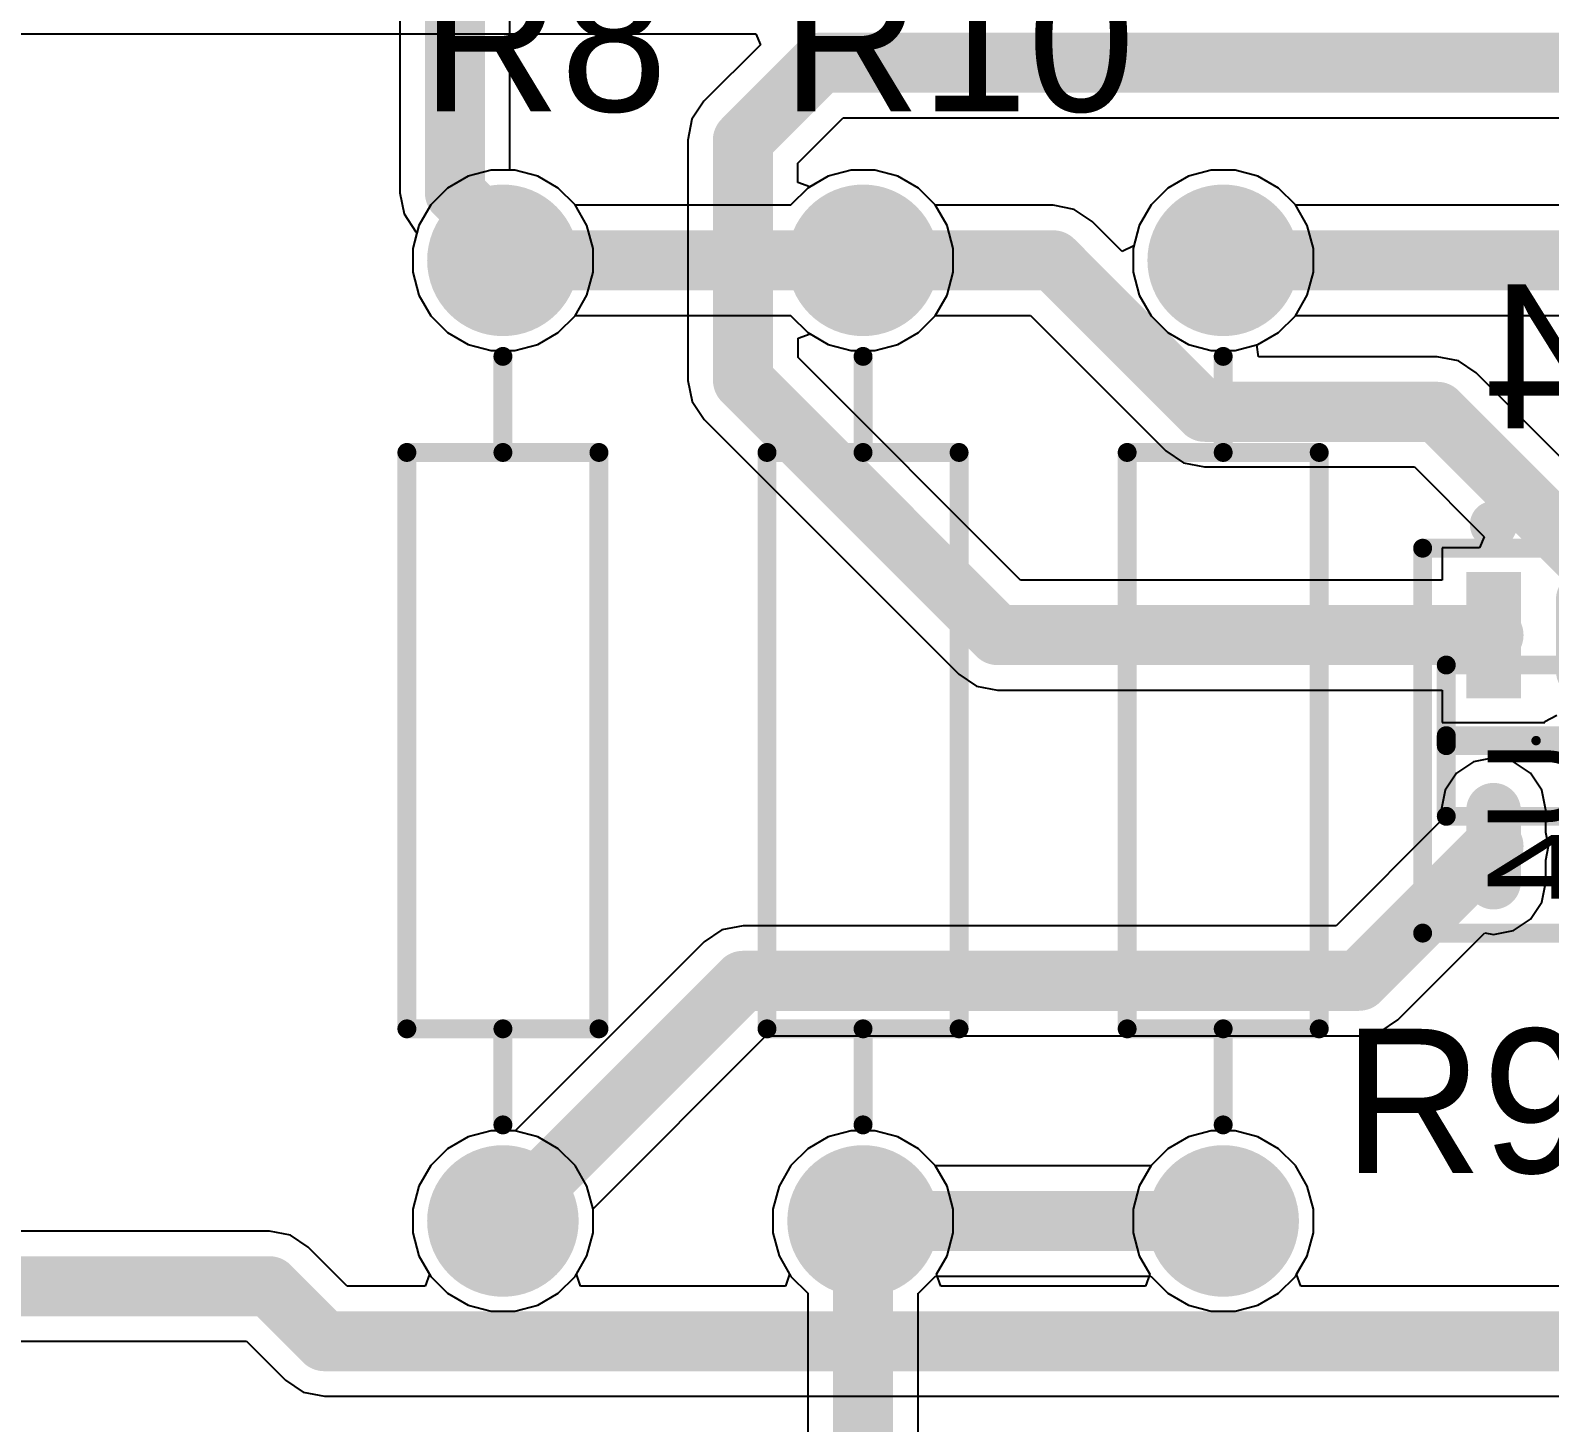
# Model space of a CAD drawing. Header units: millimetres. Extents: x 1.79 to 6.42, y 2.45 to 4.75.
# Drawn here: x 3.953 to 4.586, y 2.966 to 3.546 of the extents above; entities that cross this region are included whole.
import ezdxf

# ---------------------------------------------------------------- set-up
doc = ezdxf.new("R2010")
doc.units = ezdxf.units.MM
doc.header["$MEASUREMENT"] = 0
for name, color, linetype in [('BottomLayer', 5, 'Continuous'), ('BottomOverlay', 54, 'Continuous'), ('BottomPaste', 16, 'Continuous'), ('BottomSolder', 6, 'Continuous'), ('Mechanical20', 56, 'Continuous'), ('Mechanical21', 56, 'Continuous'), ('Mechanical23', 56, 'Continuous'), ('Mechanical24', 56, 'Continuous'), ('MultiLayer', 9, 'Continuous'), ('PadHoleLayer', 156, 'Continuous'), ('TopLayer', 1, 'Continuous'), ('TopOverlay', 2, 'Continuous'), ('TopSolder', 216, 'Continuous')]:
    doc.layers.add(name, color=color, linetype=linetype)

# ---------------------------------------------------------------- blocks, each defined once
blk = doc.blocks.new('FP_C04_091_OT_IPC_B_B_12')
at = {"layer": 'BottomLayer', "const_width": 0.0227544}
for points in [[(-0.0289791, 0.037402), (-0.0589129, 0.037402)], [(0.0589129, 0.037402), (0.0289791, 0.037402)], [(-0.0289791, 0), (-0.0589129, 0)], [(0.0589129, -0.037402), (0.0289791, -0.037402)]]:
    blk.add_lwpolyline(points, dxfattribs=at)
at = {"layer": 'BottomLayer', "const_width": 0.0113772}
for points in [[(-0.0646015, 0.037402, 1), (-0.0532243, 0.037402, 1)], [(-0.0346677, 0.037402, 1), (-0.0232905, 0.037402, 1)], [(0.0232905, 0.037402, 1), (0.0346677, 0.037402, 1)], [(0.0532243, 0.037402, 1), (0.0646015, 0.037402, 1)], [(-0.0646015, 0, 1), (-0.0532243, 0, 1)], [(-0.0346677, 0, 1), (-0.0232905, 0, 1)], [(0.0232905, -0.037402, 1), (0.0346677, -0.037402, 1)], [(0.0532243, -0.037402, 1), (0.0646015, -0.037402, 1)]]:
    blk.add_lwpolyline(points, format="xyb", close=True, dxfattribs=at)
at = {"layer": 'BottomLayer'}
blk.add_solid([(-0.0702901, -0.0487792), (-0.0176019, -0.0487792), (-0.0702901, -0.0260248), (-0.0176019, -0.0260248)], dxfattribs=at)
at = {"layer": 'BottomOverlay', "const_width": 0.007874}
for points in [[(-0.002084, -0.057086), (-0.002084, 0.057086)], [(0.002084, 0.057086), (-0.002084, 0.057086)], [(0.002084, -0.057086), (0.002084, 0.057086)], [(0.002084, -0.057086), (-0.002084, -0.057086)]]:
    blk.add_lwpolyline(points, dxfattribs=at)
at = {"layer": 'BottomOverlay'}
for points, const_width in [([(-0.0040525, 0.057086, 1), (-0.0001155, 0.057086, 1)], 0.003937), ([(-0.0040525, 0.057086, 1), (-0.0001155, 0.057086, 1)], 0.003937), ([(0.0001155, 0.057086, 1), (0.0040525, 0.057086, 1)], 0.003937), ([(0.0001155, 0.057086, 1), (0.0040525, 0.057086, 1)], 0.003937), ([(-0.0850533, -0.0374016, 1), (-0.0948959, -0.0374016, 1)], 0.0098425), ([(-0.0973565, -0.0374016, 1), (-0.0924353, -0.0374016, 1)], 0.0049212), ([(-0.0875139, -0.0374016, 1), (-0.0825927, -0.0374016, 1)], 0.0049212), ([(-0.0040525, -0.057086, 1), (-0.0001155, -0.057086, 1)], 0.003937), ([(-0.0040525, -0.057086, 1), (-0.0001155, -0.057086, 1)], 0.003937), ([(0.0001155, -0.057086, 1), (0.0040525, -0.057086, 1)], 0.003937), ([(0.0001155, -0.057086, 1), (0.0040525, -0.057086, 1)], 0.003937)]:
    blk.add_lwpolyline(points, format="xyb", close=True, dxfattribs=dict(at, const_width=const_width))
at = {"layer": 'BottomPaste', "const_width": 0.0227544}
for points in [[(-0.0289791, 0.037402), (-0.0589129, 0.037402)], [(0.0589129, 0.037402), (0.0289791, 0.037402)], [(-0.0289791, 0), (-0.0589129, 0)], [(0.0589129, -0.037402), (0.0289791, -0.037402)]]:
    blk.add_lwpolyline(points, dxfattribs=at)
at = {"layer": 'BottomPaste', "const_width": 0.0113772}
for points in [[(-0.0646015, 0.037402, 1), (-0.0532243, 0.037402, 1)], [(-0.0346677, 0.037402, 1), (-0.0232905, 0.037402, 1)], [(0.0232905, 0.037402, 1), (0.0346677, 0.037402, 1)], [(0.0532243, 0.037402, 1), (0.0646015, 0.037402, 1)], [(-0.0646015, 0, 1), (-0.0532243, 0, 1)], [(-0.0346677, 0, 1), (-0.0232905, 0, 1)], [(0.0232905, -0.037402, 1), (0.0346677, -0.037402, 1)], [(0.0532243, -0.037402, 1), (0.0646015, -0.037402, 1)]]:
    blk.add_lwpolyline(points, format="xyb", close=True, dxfattribs=at)
at = {"layer": 'BottomPaste'}
blk.add_solid([(-0.0702901, -0.0487792), (-0.0176019, -0.0487792), (-0.0702901, -0.0260248), (-0.0176019, -0.0260248)], dxfattribs=at)
at = {"layer": 'BottomSolder', "const_width": 0.0227544}
for points in [[(-0.0289791, 0.037402), (-0.0589129, 0.037402)], [(0.0589129, 0.037402), (0.0289791, 0.037402)], [(-0.0289791, 0), (-0.0589129, 0)], [(0.0589129, -0.037402), (0.0289791, -0.037402)]]:
    blk.add_lwpolyline(points, dxfattribs=at)
at = {"layer": 'BottomSolder', "const_width": 0.0113772}
for points in [[(-0.0646015, 0.037402, 1), (-0.0532243, 0.037402, 1)], [(-0.0346677, 0.037402, 1), (-0.0232905, 0.037402, 1)], [(0.0232905, 0.037402, 1), (0.0346677, 0.037402, 1)], [(0.0532243, 0.037402, 1), (0.0646015, 0.037402, 1)], [(-0.0646015, 0, 1), (-0.0532243, 0, 1)], [(-0.0346677, 0, 1), (-0.0232905, 0, 1)], [(0.0232905, -0.037402, 1), (0.0346677, -0.037402, 1)], [(0.0532243, -0.037402, 1), (0.0646015, -0.037402, 1)]]:
    blk.add_lwpolyline(points, format="xyb", close=True, dxfattribs=at)
at = {"layer": 'BottomSolder'}
blk.add_solid([(-0.0702901, -0.0487792), (-0.0176019, -0.0487792), (-0.0702901, -0.0260248), (-0.0176019, -0.0260248)], dxfattribs=at)
at = {"layer": 'Mechanical20', "const_width": 0.007874}
for points in [[(0.080132, 0.06693), (-0.080132, 0.06693)], [(-0.080132, -0.06693), (-0.080132, 0.06693)], [(0.080132, -0.06693), (0.080132, 0.06693)], [(0.080132, -0.06693), (-0.080132, -0.06693)]]:
    blk.add_lwpolyline(points, dxfattribs=at)
at = {"layer": 'Mechanical20', "const_width": 0.003937}
for points in [[(-0.0821005, 0.06693, 1), (-0.0781635, 0.06693, 1)], [(-0.0821005, 0.06693, 1), (-0.0781635, 0.06693, 1)], [(0.0781635, 0.06693, 1), (0.0821005, 0.06693, 1)], [(0.0781635, 0.06693, 1), (0.0821005, 0.06693, 1)], [(-0.0821005, -0.06693, 1), (-0.0781635, -0.06693, 1)], [(-0.0821005, -0.06693, 1), (-0.0781635, -0.06693, 1)], [(0.0781635, -0.06693, 1), (0.0821005, -0.06693, 1)], [(0.0781635, -0.06693, 1), (0.0821005, -0.06693, 1)]]:
    blk.add_lwpolyline(points, format="xyb", close=True, dxfattribs=at)
at = {"layer": 'Mechanical21', "const_width": 0.007874}
for points in [[(0.080132, 0.06693), (-0.080132, 0.06693)], [(-0.080132, -0.06693), (-0.080132, 0.06693)], [(0.080132, -0.06693), (0.080132, 0.06693)], [(0.080132, -0.06693), (-0.080132, -0.06693)]]:
    blk.add_lwpolyline(points, dxfattribs=at)
at = {"layer": 'Mechanical21', "const_width": 0.003937}
for points in [[(-0.0821005, 0.06693, 1), (-0.0781635, 0.06693, 1)], [(-0.0821005, 0.06693, 1), (-0.0781635, 0.06693, 1)], [(0.0781635, 0.06693, 1), (0.0821005, 0.06693, 1)], [(0.0781635, 0.06693, 1), (0.0821005, 0.06693, 1)], [(-0.0821005, -0.06693, 1), (-0.0781635, -0.06693, 1)], [(-0.0821005, -0.06693, 1), (-0.0781635, -0.06693, 1)], [(0.0781635, -0.06693, 1), (0.0821005, -0.06693, 1)], [(0.0781635, -0.06693, 1), (0.0821005, -0.06693, 1)]]:
    blk.add_lwpolyline(points, format="xyb", close=True, dxfattribs=at)
at = {"layer": 'Mechanical23', "const_width": 0.007874}
for points in [[(0.031496, 0.057086), (-0.031496, 0.057086)], [(-0.031496, -0.057086), (-0.031496, 0.057086)], [(0.031496, -0.057086), (0.031496, 0.057086)], [(0.031496, -0.057086), (-0.031496, -0.057086)]]:
    blk.add_lwpolyline(points, dxfattribs=at)
at = {"layer": 'Mechanical23', "const_width": 0.003937}
for points in [[(-0.0334645, 0.057086, 1), (-0.0295275, 0.057086, 1)], [(-0.0334645, 0.057086, 1), (-0.0295275, 0.057086, 1)], [(0.0295275, 0.057086, 1), (0.0334645, 0.057086, 1)], [(0.0295275, 0.057086, 1), (0.0334645, 0.057086, 1)], [(-0.0334645, -0.057086, 1), (-0.0295275, -0.057086, 1)], [(-0.0334645, -0.057086, 1), (-0.0295275, -0.057086, 1)], [(0.0295275, -0.057086, 1), (0.0334645, -0.057086, 1)], [(0.0295275, -0.057086, 1), (0.0334645, -0.057086, 1)]]:
    blk.add_lwpolyline(points, format="xyb", close=True, dxfattribs=at)
at = {"layer": 'Mechanical24', "const_width": 0.003937}
for points in [[(0, -0.019686), (0, 0.019684)], [(0.019684, 0), (-0.019686, 0)]]:
    blk.add_lwpolyline(points, dxfattribs=at)
at = {"layer": 'Mechanical24', "const_width": 0.0019685}
for points in [[(-0.0009842, 0.019684, 1), (0.0009842, 0.019684, 1)], [(-0.0206702, 0, 1), (-0.0187018, 0, 1)], [(0.0186998, 0, 1), (0.0206682, 0, 1)], [(-0.0009842, -0.019686, 1), (0.0009842, -0.019686, 1)]]:
    blk.add_lwpolyline(points, format="xyb", close=True, dxfattribs=at)
at = {"layer": 'Mechanical20', "text_generation_flag": 2}
blk.add_text('U4', height=0.0393701, rotation=-180, dxfattribs=at).set_placement((-5e-07, -0.0004221))
blk = doc.blocks.new('AXIAL_0_4_20')
at = {"layer": 'BottomLayer', "const_width": 0.027559}
for points in [[(-0.2137795, 0, 1), (-0.1862205, 0, 1)], [(0.1862205, 0, 1), (0.2137795, 0, 1)]]:
    blk.add_lwpolyline(points, format="xyb", close=True, dxfattribs=at)
at = {"layer": 'BottomSolder', "const_width": 0.031559}
for points in [[(-0.2157795, 0, 1), (-0.1842205, 0, 1)], [(0.1842205, 0, 1), (0.2157795, 0, 1)]]:
    blk.add_lwpolyline(points, format="xyb", close=True, dxfattribs=at)
at = {"layer": 'MultiLayer', "const_width": 0.027559}
for points in [[(-0.2137795, 0, 1), (-0.1862205, 0, 1)], [(0.1862205, 0, 1), (0.2137795, 0, 1)]]:
    blk.add_lwpolyline(points, format="xyb", close=True, dxfattribs=at)
at = {"layer": 'PadHoleLayer', "const_width": 0.0167323}
for points in [[(-0.2083661, 0, 1), (-0.1916339, 0, 1)], [(0.1916339, 0, 1), (0.2083661, 0, 1)]]:
    blk.add_lwpolyline(points, format="xyb", close=True, dxfattribs=at)
at = {"layer": 'TopLayer', "const_width": 0.027559}
for points in [[(-0.2137795, 0, 1), (-0.1862205, 0, 1)], [(0.1862205, 0, 1), (0.2137795, 0, 1)]]:
    blk.add_lwpolyline(points, format="xyb", close=True, dxfattribs=at)
at = {"layer": 'TopOverlay', "const_width": 0.007874}
for points in [[(-0.12, 0.04), (0.12, 0.04)], [(-0.12, 0.04), (-0.12, -0.04)], [(0.12, 0.04), (0.12, -0.04)], [(-0.16, 0), (-0.12, 0)], [(0.12, 0), (0.16, 0)], [(-0.12, -0.04), (0.12, -0.04)]]:
    blk.add_lwpolyline(points, dxfattribs=at)
at = {"layer": 'TopOverlay', "const_width": 0.003937}
for points in [[(-0.1219685, 0.04, 1), (-0.1180315, 0.04, 1)], [(-0.1219685, 0.04, 1), (-0.1180315, 0.04, 1)], [(0.1180315, 0.04, 1), (0.1219685, 0.04, 1)], [(0.1180315, 0.04, 1), (0.1219685, 0.04, 1)], [(-0.1619685, 0, 1), (-0.1580315, 0, 1)], [(-0.1219685, 0, 1), (-0.1180315, 0, 1)], [(0.1180315, 0, 1), (0.1219685, 0, 1)], [(0.1580315, 0, 1), (0.1619685, 0, 1)], [(-0.1219685, -0.04, 1), (-0.1180315, -0.04, 1)], [(-0.1219685, -0.04, 1), (-0.1180315, -0.04, 1)], [(0.1180315, -0.04, 1), (0.1219685, -0.04, 1)], [(0.1180315, -0.04, 1), (0.1219685, -0.04, 1)]]:
    blk.add_lwpolyline(points, format="xyb", close=True, dxfattribs=at)
at = {"layer": 'TopSolder', "const_width": 0.031559}
for points in [[(-0.2157795, 0, 1), (-0.1842205, 0, 1)], [(0.1842205, 0, 1), (0.2157795, 0, 1)]]:
    blk.add_lwpolyline(points, format="xyb", close=True, dxfattribs=at)
blk = doc.blocks.new('AXIAL_0_4_21')
at = {"layer": 'BottomLayer', "const_width": 0.027559}
for points in [[(-0.2137795, 0, 1), (-0.1862205, 0, 1)], [(0.1862205, 0, 1), (0.2137795, 0, 1)]]:
    blk.add_lwpolyline(points, format="xyb", close=True, dxfattribs=at)
at = {"layer": 'BottomSolder', "const_width": 0.031559}
for points in [[(-0.2157795, 0, 1), (-0.1842205, 0, 1)], [(0.1842205, 0, 1), (0.2157795, 0, 1)]]:
    blk.add_lwpolyline(points, format="xyb", close=True, dxfattribs=at)
at = {"layer": 'MultiLayer', "const_width": 0.027559}
for points in [[(-0.2137795, 0, 1), (-0.1862205, 0, 1)], [(0.1862205, 0, 1), (0.2137795, 0, 1)]]:
    blk.add_lwpolyline(points, format="xyb", close=True, dxfattribs=at)
at = {"layer": 'PadHoleLayer', "const_width": 0.0167323}
for points in [[(-0.2083661, 0, 1), (-0.1916339, 0, 1)], [(0.1916339, 0, 1), (0.2083661, 0, 1)]]:
    blk.add_lwpolyline(points, format="xyb", close=True, dxfattribs=at)
at = {"layer": 'TopLayer', "const_width": 0.027559}
for points in [[(-0.2137795, 0, 1), (-0.1862205, 0, 1)], [(0.1862205, 0, 1), (0.2137795, 0, 1)]]:
    blk.add_lwpolyline(points, format="xyb", close=True, dxfattribs=at)
at = {"layer": 'TopOverlay', "const_width": 0.007874}
for points in [[(-0.12, -0.04), (-0.12, 0.04)], [(0.12, 0.04), (-0.12, 0.04)], [(0.12, -0.04), (0.12, 0.04)], [(-0.12, 0), (-0.16, 0)], [(0.16, 0), (0.12, 0)], [(0.12, -0.04), (-0.12, -0.04)]]:
    blk.add_lwpolyline(points, dxfattribs=at)
at = {"layer": 'TopOverlay', "const_width": 0.003937}
for points in [[(-0.1219685, 0.04, 1), (-0.1180315, 0.04, 1)], [(-0.1219685, 0.04, 1), (-0.1180315, 0.04, 1)], [(0.1180315, 0.04, 1), (0.1219685, 0.04, 1)], [(0.1180315, 0.04, 1), (0.1219685, 0.04, 1)], [(-0.1619685, 0, 1), (-0.1580315, 0, 1)], [(-0.1219685, 0, 1), (-0.1180315, 0, 1)], [(0.1180315, 0, 1), (0.1219685, 0, 1)], [(0.1580315, 0, 1), (0.1619685, 0, 1)], [(-0.1219685, -0.04, 1), (-0.1180315, -0.04, 1)], [(-0.1219685, -0.04, 1), (-0.1180315, -0.04, 1)], [(0.1180315, -0.04, 1), (0.1219685, -0.04, 1)], [(0.1180315, -0.04, 1), (0.1219685, -0.04, 1)]]:
    blk.add_lwpolyline(points, format="xyb", close=True, dxfattribs=at)
at = {"layer": 'TopSolder', "const_width": 0.031559}
for points in [[(-0.2157795, 0, 1), (-0.1842205, 0, 1)], [(0.1842205, 0, 1), (0.2157795, 0, 1)]]:
    blk.add_lwpolyline(points, format="xyb", close=True, dxfattribs=at)
blk = doc.blocks.new('AXIAL_0_4_22')
at = {"layer": 'BottomLayer', "const_width": 0.027559}
for points in [[(-0.2137795, 0, 1), (-0.1862205, 0, 1)], [(0.1862205, 0, 1), (0.2137795, 0, 1)]]:
    blk.add_lwpolyline(points, format="xyb", close=True, dxfattribs=at)
at = {"layer": 'BottomSolder', "const_width": 0.031559}
for points in [[(-0.2157795, 0, 1), (-0.1842205, 0, 1)], [(0.1842205, 0, 1), (0.2157795, 0, 1)]]:
    blk.add_lwpolyline(points, format="xyb", close=True, dxfattribs=at)
at = {"layer": 'MultiLayer', "const_width": 0.027559}
for points in [[(-0.2137795, 0, 1), (-0.1862205, 0, 1)], [(0.1862205, 0, 1), (0.2137795, 0, 1)]]:
    blk.add_lwpolyline(points, format="xyb", close=True, dxfattribs=at)
at = {"layer": 'PadHoleLayer', "const_width": 0.0167323}
for points in [[(-0.2083661, 0, 1), (-0.1916339, 0, 1)], [(0.1916339, 0, 1), (0.2083661, 0, 1)]]:
    blk.add_lwpolyline(points, format="xyb", close=True, dxfattribs=at)
at = {"layer": 'TopLayer', "const_width": 0.027559}
for points in [[(-0.2137795, 0, 1), (-0.1862205, 0, 1)], [(0.1862205, 0, 1), (0.2137795, 0, 1)]]:
    blk.add_lwpolyline(points, format="xyb", close=True, dxfattribs=at)
at = {"layer": 'TopOverlay', "const_width": 0.007874}
for points in [[(0.12, 0.04), (-0.12, 0.04)], [(-0.12, -0.04), (-0.12, 0.04)], [(0.12, -0.04), (0.12, 0.04)], [(-0.12, 0), (-0.16, 0)], [(0.16, 0), (0.12, 0)], [(0.12, -0.04), (-0.12, -0.04)]]:
    blk.add_lwpolyline(points, dxfattribs=at)
at = {"layer": 'TopOverlay', "const_width": 0.003937}
for points in [[(-0.1219685, 0.04, 1), (-0.1180315, 0.04, 1)], [(-0.1219685, 0.04, 1), (-0.1180315, 0.04, 1)], [(0.1180315, 0.04, 1), (0.1219685, 0.04, 1)], [(0.1180315, 0.04, 1), (0.1219685, 0.04, 1)], [(-0.1619685, 0, 1), (-0.1580315, 0, 1)], [(-0.1219685, 0, 1), (-0.1180315, 0, 1)], [(0.1180315, 0, 1), (0.1219685, 0, 1)], [(0.1580315, 0, 1), (0.1619685, 0, 1)], [(-0.1219685, -0.04, 1), (-0.1180315, -0.04, 1)], [(-0.1219685, -0.04, 1), (-0.1180315, -0.04, 1)], [(0.1180315, -0.04, 1), (0.1219685, -0.04, 1)], [(0.1180315, -0.04, 1), (0.1219685, -0.04, 1)]]:
    blk.add_lwpolyline(points, format="xyb", close=True, dxfattribs=at)
at = {"layer": 'TopSolder', "const_width": 0.031559}
for points in [[(-0.2157795, 0, 1), (-0.1842205, 0, 1)], [(0.1842205, 0, 1), (0.2157795, 0, 1)]]:
    blk.add_lwpolyline(points, format="xyb", close=True, dxfattribs=at)

msp = doc.modelspace()

# ---------------------------------------------------------------- linework, layer by layer
at = {"layer": 'BottomLayer'}
for p, q in [((3.8496234, 3.5443462), (4.255311, 3.5443462)), ((4.255311, 3.5443462), (4.2572245, 3.5397268)), ((4.2572245, 3.5397268), (4.2337193, 3.5162216)), ((4.2337193, 3.5162216), (4.2287464, 3.5087791)), ((4.2287464, 3.5087791), (4.2270001, 3.5)), ((4.2728817, 3.4904976), (4.2917303, 3.5093462)), ((4.2917303, 3.5093462), (5.482287, 3.5093462)), ((4.2270001, 3.5), (4.2270001, 3.4292649)), ((4.1450553, 3.487559), (4.1355028, 3.4849994)), ((4.1549447, 3.487559), (4.1450553, 3.487559)), ((4.1644972, 3.4849994), (4.1549447, 3.487559)), ((4.2728817, 3.4823564), (4.2728817, 3.4904976)), ((4.2950553, 3.487559), (4.2855028, 3.4849994)), ((4.3049447, 3.487559), (4.2950553, 3.487559)), ((4.3144972, 3.4849994), (4.3049447, 3.487559)), ((4.4450553, 3.487559), (4.4355028, 3.4849994)), ((4.4549447, 3.487559), (4.4450553, 3.487559)), ((4.4644972, 3.4849994), (4.4549447, 3.487559)), ((4.1355028, 3.4849994), (4.1269382, 3.4800547)), ((4.1730618, 3.4800547), (4.1644972, 3.4849994)), ((4.2778817, 3.4805994), (4.2728817, 3.4823564)), ((4.2855028, 3.4849994), (4.2778817, 3.4805994)), ((4.3230618, 3.4800547), (4.3144972, 3.4849994)), ((4.4355028, 3.4849994), (4.4269382, 3.4800547)), ((4.4730618, 3.4800547), (4.4644972, 3.4849994)), ((4.1269382, 3.4800547), (4.1199453, 3.4730618)), ((4.1800547, 3.4730618), (4.1730618, 3.4800547)), ((4.3300547, 3.4730618), (4.3230618, 3.4800547)), ((4.4269382, 3.4800547), (4.4199453, 3.4730618)), ((4.4800547, 3.4730618), (4.4730618, 3.4800547)), ((4.1199453, 3.4730618), (4.1150006, 3.4644972)), ((4.1849994, 3.4644972), (4.1800547, 3.4730618)), ((4.3301246, 3.4729408), (4.3300547, 3.4730618)), ((4.3792058, 3.4729408), (4.3301246, 3.4729408)), ((4.3879849, 3.4711945), (4.3792058, 3.4729408)), ((4.3954274, 3.4662216), (4.3879849, 3.4711945)), ((4.4199453, 3.4730618), (4.4150006, 3.4644972)), ((4.4849994, 3.4644972), (4.4800547, 3.4730618)), ((4.1150006, 3.4644972), (4.112441, 3.4549447)), ((4.187559, 3.4549447), (4.1849994, 3.4644972)), ((4.4079451, 3.4537039), (4.3954274, 3.4662216)), ((4.4150006, 3.4644972), (4.412723, 3.4559971)), ((4.487559, 3.4549447), (4.4849994, 3.4644972)), ((4.112441, 3.4549447), (4.112441, 3.4450553)), ((4.187559, 3.4450553), (4.187559, 3.4549447)), ((4.412723, 3.4559971), (4.4079451, 3.4537039)), ((4.487559, 3.4450553), (4.487559, 3.4549447)), ((4.112441, 3.4450553), (4.1150006, 3.4355028)), ((4.1849994, 3.4355028), (4.187559, 3.4450553)), ((4.4849994, 3.4355028), (4.487559, 3.4450553)), ((4.1150006, 3.4355028), (4.1199453, 3.4269382)), ((4.1800547, 3.4269382), (4.1849994, 3.4355028)), ((4.4800547, 3.4269382), (4.4849994, 3.4355028)), ((4.1199453, 3.4269382), (4.1269382, 3.4199453)), ((4.1730618, 3.4199453), (4.1800547, 3.4269382)), ((4.2270001, 3.4292649), (4.2270592, 3.4289678)), ((4.2270592, 3.4289678), (4.2270592, 3.4)), ((4.3230618, 3.4199453), (4.3300547, 3.4269382)), ((4.3300547, 3.4269382), (4.3301246, 3.4270592)), ((4.3301246, 3.4270592), (4.3697034, 3.4270592)), ((4.3697034, 3.4270592), (4.4260607, 3.3707019)), ((4.4730618, 3.4199453), (4.4800547, 3.4269382)), ((4.1269382, 3.4199453), (4.1355028, 3.4150006)), ((4.1644972, 3.4150006), (4.1730618, 3.4199453)), ((4.2729408, 3.4175666), (4.2779408, 3.4193664)), ((4.2729408, 3.4095024), (4.2729408, 3.4175666)), ((4.2779408, 3.4193664), (4.2855028, 3.4150006)), ((4.3144972, 3.4150006), (4.3230618, 3.4199453)), ((4.4644972, 3.4150006), (4.4730618, 3.4199453)), ((4.1355028, 3.4150006), (4.1450553, 3.412441)), ((4.1450553, 3.412441), (4.1549447, 3.412441)), ((4.1549447, 3.412441), (4.1644972, 3.4150006)), ((4.2855028, 3.4150006), (4.2950553, 3.412441)), ((4.2950553, 3.412441), (4.3049447, 3.412441)), ((4.3049447, 3.412441), (4.3144972, 3.4150006)), ((4.4639886, 3.4148643), (4.4644972, 3.4150006)), ((4.4646469, 3.4098643), (4.4639886, 3.4148643)), ((4.3655564, 3.3168868), (4.2729408, 3.4095024)), ((4.5391616, 3.4098643), (4.4646469, 3.4098643)), ((4.5479407, 3.408118), (4.5391616, 3.4098643)), ((4.5553832, 3.4031451), (4.5479407, 3.408118)), ((4.2270592, 3.4), (4.2288055, 3.3912209)), ((4.6150988, 3.3434295), (4.5553832, 3.4031451)), ((4.2288055, 3.3912209), (4.2337784, 3.3837784)), ((4.2337784, 3.3837784), (4.3398324, 3.2777244)), ((4.4260607, 3.3707019), (4.4335032, 3.365729)), ((4.4335032, 3.365729), (4.4422823, 3.3639827)), ((4.4422823, 3.3639827), (4.5296592, 3.3639827)), ((4.5296592, 3.3639827), (4.5587324, 3.3349095)), ((4.5587324, 3.3349095), (4.5568189, 3.3302901)), ((4.5568189, 3.3302901), (4.5412208, 3.3302901)), ((4.5412208, 3.3302901), (4.5412208, 3.3168868)), ((4.5412208, 3.3168868), (4.3655564, 3.3168868)), ((4.3398324, 3.2777244), (4.3472749, 3.2727515)), ((4.3472749, 3.2727515), (4.356054, 3.2710052)), ((4.356054, 3.2710052), (4.5412208, 3.2710052)), ((4.5412208, 3.2710052), (4.5412208, 3.2576019)), ((4.5839752, 3.2579629), (4.5889752, 3.2606354)), ((4.5412208, 3.2576019), (4.5839752, 3.2576019)), ((4.5839752, 3.2576019), (4.5839752, 3.2579629)), ((4.554257, 3.2411578), (4.5471859, 3.236433)), ((4.562598, 3.2428169), (4.554257, 3.2411578)), ((4.570939, 3.2411578), (4.562598, 3.2428169)), ((4.5780101, 3.236433), (4.570939, 3.2411578)), ((4.5471859, 3.236433), (4.5424611, 3.2293619)), ((4.5827349, 3.2293619), (4.5780101, 3.236433)), ((4.5424611, 3.2293619), (4.540802, 3.2210209)), ((4.584394, 3.2210209), (4.5827349, 3.2293619)), ((4.540802, 3.2210209), (4.540802, 3.2167012)), ((4.584394, 3.2118091), (4.584394, 3.2210209)), ((4.540802, 3.2167012), (4.4970416, 3.1729408)), ((4.5855388, 3.206054), (4.584394, 3.2118091)), ((4.584394, 3.2002989), (4.5855388, 3.206054)), ((4.584394, 3.1910871), (4.584394, 3.2002989)), ((4.5827349, 3.1827461), (4.584394, 3.1910871)), ((4.5780101, 3.175675), (4.5827349, 3.1827461)), ((4.241221, 3.1711946), (4.2337784, 3.1662216)), ((4.25, 3.1729408), (4.241221, 3.1711946)), ((4.4970416, 3.1729408), (4.25, 3.1729408)), ((4.562598, 3.1692911), (4.570939, 3.1709502)), ((4.570939, 3.1709502), (4.5780101, 3.175675)), ((4.2337784, 3.1662216), (4.1550796, 3.0875228)), ((4.5227656, 3.1337784), (4.558995, 3.1700078)), ((4.558995, 3.1700078), (4.562598, 3.1692911)), ((4.5153231, 3.1288055), (4.5227656, 3.1337784)), ((4.1875228, 3.0550796), (4.2595024, 3.1270592)), ((4.2595024, 3.1270592), (4.506544, 3.1270592)), ((4.506544, 3.1270592), (4.5153231, 3.1288055)), ((4.1355028, 3.0849994), (4.1269382, 3.0800547)), ((4.1450553, 3.087559), (4.1355028, 3.0849994)), ((4.1549447, 3.087559), (4.1450553, 3.087559)), ((4.1550796, 3.0875228), (4.1549447, 3.087559)), ((4.2855028, 3.0849994), (4.2769382, 3.0800547)), ((4.2950553, 3.087559), (4.2855028, 3.0849994)), ((4.3049447, 3.087559), (4.2950553, 3.087559)), ((4.3144972, 3.0849994), (4.3049447, 3.087559)), ((4.3230618, 3.0800547), (4.3144972, 3.0849994)), ((4.4355028, 3.0849994), (4.4269382, 3.0800547)), ((4.4450553, 3.087559), (4.4355028, 3.0849994)), ((4.4549447, 3.087559), (4.4450553, 3.087559)), ((4.4644972, 3.0849994), (4.4549447, 3.087559)), ((4.4730618, 3.0800547), (4.4644972, 3.0849994)), ((4.1269382, 3.0800547), (4.1199453, 3.0730618)), ((4.2769382, 3.0800547), (4.2699453, 3.0730618)), ((4.3300547, 3.0730618), (4.3230618, 3.0800547)), ((4.4269382, 3.0800547), (4.4199453, 3.0730618)), ((4.4800547, 3.0730618), (4.4730618, 3.0800547)), ((4.1199453, 3.0730618), (4.1150006, 3.0644972)), ((4.2699453, 3.0730618), (4.2650006, 3.0644972)), ((4.3349994, 3.0644972), (4.3300547, 3.0730618)), ((4.4199453, 3.0730618), (4.4150006, 3.0644972)), ((4.4849994, 3.0644972), (4.4800547, 3.0730618)), ((4.1150006, 3.0644972), (4.112441, 3.0549447)), ((4.2650006, 3.0644972), (4.262441, 3.0549447)), ((4.337559, 3.0549447), (4.3349994, 3.0644972)), ((4.4150006, 3.0644972), (4.412441, 3.0549447)), ((4.487559, 3.0549447), (4.4849994, 3.0644972)), ((4.112441, 3.0549447), (4.112441, 3.0450553)), ((4.187559, 3.0549447), (4.1875228, 3.0550796)), ((4.187559, 3.0450553), (4.187559, 3.0549447)), ((4.262441, 3.0549447), (4.262441, 3.0450553)), ((4.337559, 3.0450553), (4.337559, 3.0549447)), ((4.412441, 3.0549447), (4.412441, 3.0450553)), ((4.487559, 3.0450553), (4.487559, 3.0549447)), ((4.0527297, 3.0457748), (3.6787838, 3.0457748)), ((4.0615088, 3.0440285), (4.0527297, 3.0457748)), ((4.0689513, 3.0390556), (4.0615088, 3.0440285)), ((4.112441, 3.0450553), (4.1150006, 3.0355028)), ((4.1849994, 3.0355028), (4.187559, 3.0450553)), ((4.262441, 3.0450553), (4.2650006, 3.0355028)), ((4.3349994, 3.0355028), (4.337559, 3.0450553)), ((4.412441, 3.0450553), (4.4150006, 3.0355028)), ((4.4849994, 3.0355028), (4.487559, 3.0450553)), ((4.0851252, 3.0228817), (4.0689513, 3.0390556)), ((4.1150006, 3.0355028), (4.1194006, 3.0278817)), ((4.1805994, 3.0278817), (4.1849994, 3.0355028)), ((4.2650006, 3.0355028), (4.2694006, 3.0278817)), ((4.3305994, 3.0278817), (4.3349994, 3.0355028)), ((4.4150006, 3.0355028), (4.4194006, 3.0278817)), ((4.4805994, 3.0278817), (4.4849994, 3.0355028)), ((4.1194006, 3.0278817), (4.1176436, 3.0228817)), ((4.1823564, 3.0228817), (4.1805994, 3.0278817)), ((4.2694006, 3.0278817), (4.2676436, 3.0228817)), ((4.3323564, 3.0228817), (4.3305994, 3.0278817)), ((4.4194006, 3.0278817), (4.4176436, 3.0228817)), ((4.4823564, 3.0228817), (4.4805994, 3.0278817)), ((4.1176436, 3.0228817), (4.0851252, 3.0228817)), ((4.2676436, 3.0228817), (4.1823564, 3.0228817)), ((4.4176436, 3.0228817), (4.3323564, 3.0228817)), ((4.6782345, 3.0228817), (4.4823564, 3.0228817)), ((3.6787838, 2.9998932), (4.0432273, 2.9998932)), ((4.0432273, 2.9998932), (4.0594012, 2.9837193)), ((4.0594012, 2.9837193), (4.0668437, 2.9787464)), ((4.0668437, 2.9787464), (4.0756228, 2.9770001)), ((4.0756228, 2.9770001), (4.6877369, 2.9770001))]:
    msp.add_line(p, q, dxfattribs=at)
at = {"layer": 'BottomLayer', "const_width": 0.025}
for points in [[(4.2499409, 3.5), (4.2822279, 3.532287)], [(4.2822279, 3.532287), (5.482287, 3.532287)], [(4.2499409, 3.4292649), (4.2499409, 3.5)], [(4.3, 3.45), (4.3792058, 3.45)], [(4.3792058, 3.45), (4.4422823, 3.3869235)], [(4.2499409, 3.4292649), (4.25, 3.4292058)], [(4.25, 3.4), (4.25, 3.4292058)], [(4.25, 3.4), (4.356054, 3.293946)], [(4.4422823, 3.3869235), (4.5391616, 3.3869235)], [(4.5391616, 3.3869235), (4.5988772, 3.3272079)], [(4.356054, 3.293946), (4.562598, 3.293946)], [(4.506544, 3.15), (4.562598, 3.206054)], [(4.15, 3.05), (4.25, 3.15)], [(4.25, 3.15), (4.506544, 3.15)], [(3.65, 3.022834), (4.0527297, 3.022834)], [(4.0527297, 3.022834), (4.0756228, 2.9999409)], [(4.0756228, 2.9999409), (4.6877369, 2.9999409)]]:
    msp.add_lwpolyline(points, dxfattribs=at)
at = {"layer": 'BottomLayer', "const_width": 0.0125}
for points in [[(4.2759779, 3.532287, 1), (4.2884779, 3.532287, 1)], [(4.2759779, 3.532287, 1), (4.2884779, 3.532287, 1)], [(4.2436909, 3.5, 1), (4.2561909, 3.5, 1)], [(4.2436909, 3.5, 1), (4.2561909, 3.5, 1)], [(4.29375, 3.45, 1), (4.30625, 3.45, 1)], [(4.3729558, 3.45, 1), (4.3854558, 3.45, 1)], [(4.3729558, 3.45, 1), (4.3854558, 3.45, 1)], [(4.2436909, 3.4292649, 1), (4.2561909, 3.4292649, 1)], [(4.2436909, 3.4292649, 1), (4.2561909, 3.4292649, 1)], [(4.24375, 3.4292058, 1), (4.25625, 3.4292058, 1)], [(4.24375, 3.4292058, 1), (4.25625, 3.4292058, 1)], [(4.24375, 3.4, 1), (4.25625, 3.4, 1)], [(4.24375, 3.4, 1), (4.25625, 3.4, 1)], [(4.4360323, 3.3869235, 1), (4.4485323, 3.3869235, 1)], [(4.4360323, 3.3869235, 1), (4.4485323, 3.3869235, 1)], [(4.5329116, 3.3869235, 1), (4.5454116, 3.3869235, 1)], [(4.5329116, 3.3869235, 1), (4.5454116, 3.3869235, 1)], [(4.349804, 3.293946, 1), (4.362304, 3.293946, 1)], [(4.349804, 3.293946, 1), (4.362304, 3.293946, 1)], [(4.556348, 3.293946, 1), (4.568848, 3.293946, 1)], [(4.556348, 3.206054, 1), (4.568848, 3.206054, 1)], [(4.24375, 3.15, 1), (4.25625, 3.15, 1)], [(4.24375, 3.15, 1), (4.25625, 3.15, 1)], [(4.500294, 3.15, 1), (4.512794, 3.15, 1)], [(4.500294, 3.15, 1), (4.512794, 3.15, 1)], [(4.14375, 3.05, 1), (4.15625, 3.05, 1)], [(4.0464797, 3.022834, 1), (4.0589797, 3.022834, 1)], [(4.0464797, 3.022834, 1), (4.0589797, 3.022834, 1)], [(4.0693728, 2.9999409, 1), (4.0818728, 2.9999409, 1)], [(4.0693728, 2.9999409, 1), (4.0818728, 2.9999409, 1)]]:
    msp.add_lwpolyline(points, format="xyb", close=True, dxfattribs=at)
at = {"layer": 'TopLayer'}
for p, q in [((4.1070592, 3.7171478), (4.1070592, 3.4781499)), ((4.1529408, 3.4876523), (4.1529408, 3.7171478)), ((4.1530341, 3.487559), (4.1529408, 3.4876523)), ((4.1549447, 3.487559), (4.1530341, 3.487559)), ((4.1644972, 3.4849994), (4.1549447, 3.487559)), ((4.2950553, 3.487559), (4.2855028, 3.4849994)), ((4.3049447, 3.487559), (4.2950553, 3.487559)), ((4.3144972, 3.4849994), (4.3049447, 3.487559)), ((4.4450553, 3.487559), (4.4355028, 3.4849994)), ((4.4549447, 3.487559), (4.4450553, 3.487559)), ((4.4644972, 3.4849994), (4.4549447, 3.487559)), ((4.1730618, 3.4800547), (4.1644972, 3.4849994)), ((4.2855028, 3.4849994), (4.2769382, 3.4800547)), ((4.3230618, 3.4800547), (4.3144972, 3.4849994)), ((4.4355028, 3.4849994), (4.4269382, 3.4800547)), ((4.4730618, 3.4800547), (4.4644972, 3.4849994)), ((4.1070592, 3.4781499), (4.1088055, 3.4693708)), ((4.1800547, 3.4730618), (4.1730618, 3.4800547)), ((4.2769382, 3.4800547), (4.2699453, 3.4730618)), ((4.3300547, 3.4730618), (4.3230618, 3.4800547)), ((4.4269382, 3.4800547), (4.4199453, 3.4730618)), ((4.4800547, 3.4730618), (4.4730618, 3.4800547)), ((4.1088055, 3.4693708), (4.1137784, 3.4619283)), ((4.1801246, 3.4729408), (4.1800547, 3.4730618)), ((4.2698754, 3.4729408), (4.1801246, 3.4729408)), ((4.2699453, 3.4730618), (4.2698754, 3.4729408)), ((4.3349994, 3.4644972), (4.3300547, 3.4730618)), ((4.4199453, 3.4730618), (4.4150006, 3.4644972)), ((4.4801246, 3.4729408), (4.4800547, 3.4730618)), ((4.7280481, 3.4729408), (4.4801246, 3.4729408)), ((4.1141994, 3.4615073), (4.112441, 3.4549447)), ((4.1137784, 3.4619283), (4.1141994, 3.4615073)), ((4.337559, 3.4549447), (4.3349994, 3.4644972)), ((4.4150006, 3.4644972), (4.412441, 3.4549447)), ((4.112441, 3.4549447), (4.112441, 3.4450553)), ((4.337559, 3.4450553), (4.337559, 3.4549447)), ((4.412441, 3.4549447), (4.412441, 3.4450553)), ((4.112441, 3.4450553), (4.1150006, 3.4355028)), ((4.3349994, 3.4355028), (4.337559, 3.4450553)), ((4.412441, 3.4450553), (4.4150006, 3.4355028)), ((4.1150006, 3.4355028), (4.1199453, 3.4269382)), ((4.3300547, 3.4269382), (4.3349994, 3.4355028)), ((4.4150006, 3.4355028), (4.4199453, 3.4269382)), ((4.1199453, 3.4269382), (4.1269382, 3.4199453)), ((4.1730618, 3.4199453), (4.1800547, 3.4269382)), ((4.1800547, 3.4269382), (4.1801246, 3.4270592)), ((4.1801246, 3.4270592), (4.2698754, 3.4270592)), ((4.2698754, 3.4270592), (4.2699453, 3.4269382)), ((4.2699453, 3.4269382), (4.2769382, 3.4199453)), ((4.3230618, 3.4199453), (4.3300547, 3.4269382)), ((4.4199453, 3.4269382), (4.4269382, 3.4199453)), ((4.4730618, 3.4199453), (4.4800547, 3.4269382)), ((4.4800547, 3.4269382), (4.4801246, 3.4270592)), ((4.4801246, 3.4270592), (4.710936, 3.4270592)), ((4.1269382, 3.4199453), (4.1355028, 3.4150006)), ((4.1644972, 3.4150006), (4.1730618, 3.4199453)), ((4.2769382, 3.4199453), (4.2855028, 3.4150006)), ((4.3144972, 3.4150006), (4.3230618, 3.4199453)), ((4.4269382, 3.4199453), (4.4355028, 3.4150006)), ((4.4644972, 3.4150006), (4.4730618, 3.4199453)), ((4.1355028, 3.4150006), (4.1450553, 3.412441)), ((4.1450553, 3.412441), (4.1549447, 3.412441)), ((4.1549447, 3.412441), (4.1644972, 3.4150006)), ((4.2855028, 3.4150006), (4.2950553, 3.412441)), ((4.2950553, 3.412441), (4.3049447, 3.412441)), ((4.3049447, 3.412441), (4.3144972, 3.4150006)), ((4.4355028, 3.4150006), (4.4450553, 3.412441)), ((4.4450553, 3.412441), (4.4549447, 3.412441)), ((4.4549447, 3.412441), (4.4644972, 3.4150006)), ((4.1355028, 3.0849994), (4.1269382, 3.0800547)), ((4.1450553, 3.087559), (4.1355028, 3.0849994)), ((4.1549447, 3.087559), (4.1450553, 3.087559)), ((4.1644972, 3.0849994), (4.1549447, 3.087559)), ((4.1730618, 3.0800547), (4.1644972, 3.0849994)), ((4.2855028, 3.0849994), (4.2769382, 3.0800547)), ((4.2950553, 3.087559), (4.2855028, 3.0849994)), ((4.3049447, 3.087559), (4.2950553, 3.087559)), ((4.3144972, 3.0849994), (4.3049447, 3.087559)), ((4.3230618, 3.0800547), (4.3144972, 3.0849994)), ((4.4355028, 3.0849994), (4.4269382, 3.0800547)), ((4.4450553, 3.087559), (4.4355028, 3.0849994)), ((4.4549447, 3.087559), (4.4450553, 3.087559)), ((4.4644972, 3.0849994), (4.4549447, 3.087559)), ((4.4730618, 3.0800547), (4.4644972, 3.0849994)), ((4.1269382, 3.0800547), (4.1199453, 3.0730618)), ((4.1800547, 3.0730618), (4.1730618, 3.0800547)), ((4.2769382, 3.0800547), (4.2699453, 3.0730618)), ((4.3300547, 3.0730618), (4.3230618, 3.0800547)), ((4.4269382, 3.0800547), (4.4199453, 3.0730618)), ((4.4800547, 3.0730618), (4.4730618, 3.0800547)), ((4.1199453, 3.0730618), (4.1150006, 3.0644972)), ((4.1849994, 3.0644972), (4.1800547, 3.0730618)), ((4.2699453, 3.0730618), (4.2650006, 3.0644972)), ((4.3301246, 3.0729408), (4.3300547, 3.0730618)), ((4.4198754, 3.0729408), (4.3301246, 3.0729408)), ((4.4199453, 3.0730618), (4.4198754, 3.0729408)), ((4.4849994, 3.0644972), (4.4800547, 3.0730618)), ((4.1150006, 3.0644972), (4.112441, 3.0549447)), ((4.187559, 3.0549447), (4.1849994, 3.0644972)), ((4.2650006, 3.0644972), (4.262441, 3.0549447)), ((4.487559, 3.0549447), (4.4849994, 3.0644972)), ((4.112441, 3.0549447), (4.112441, 3.0450553)), ((4.187559, 3.0450553), (4.187559, 3.0549447)), ((4.262441, 3.0549447), (4.262441, 3.0450553)), ((4.487559, 3.0450553), (4.487559, 3.0549447)), ((4.112441, 3.0450553), (4.1150006, 3.0355028)), ((4.1849994, 3.0355028), (4.187559, 3.0450553)), ((4.262441, 3.0450553), (4.2650006, 3.0355028)), ((4.4849994, 3.0355028), (4.487559, 3.0450553)), ((4.1150006, 3.0355028), (4.1199453, 3.0269382)), ((4.1800547, 3.0269382), (4.1849994, 3.0355028)), ((4.2650006, 3.0355028), (4.2699453, 3.0269382)), ((4.4800547, 3.0269382), (4.4849994, 3.0355028)), ((4.1199453, 3.0269382), (4.1269382, 3.0199453)), ((4.1730618, 3.0199453), (4.1800547, 3.0269382)), ((4.2699453, 3.0269382), (4.2769382, 3.0199453)), ((4.3230618, 3.0199453), (4.3300547, 3.0269382)), ((4.3300547, 3.0269382), (4.3301246, 3.0270592)), ((4.3301246, 3.0270592), (4.4198754, 3.0270592)), ((4.4198754, 3.0270592), (4.4199453, 3.0269382)), ((4.4199453, 3.0269382), (4.4269382, 3.0199453)), ((4.4730618, 3.0199453), (4.4800547, 3.0269382)), ((4.1269382, 3.0199453), (4.1355028, 3.0150006)), ((4.1644972, 3.0150006), (4.1730618, 3.0199453)), ((4.2769382, 3.0199453), (4.2770592, 3.0198754)), ((4.2770592, 3.0198754), (4.2770592, 2.7794283)), ((4.3229408, 3.0198754), (4.3230618, 3.0199453)), ((4.3229408, 2.7889307), (4.3229408, 3.0198754)), ((4.4269382, 3.0199453), (4.4355028, 3.0150006)), ((4.4644972, 3.0150006), (4.4730618, 3.0199453)), ((4.1355028, 3.0150006), (4.1450553, 3.012441)), ((4.1450553, 3.012441), (4.1549447, 3.012441)), ((4.1549447, 3.012441), (4.1644972, 3.0150006)), ((4.4355028, 3.0150006), (4.4450553, 3.012441)), ((4.4450553, 3.012441), (4.4549447, 3.012441)), ((4.4549447, 3.012441), (4.4644972, 3.0150006))]:
    msp.add_line(p, q, dxfattribs=at)
at = {"layer": 'TopLayer', "const_width": 0.025}
for points in [[(4.13, 3.4781499), (4.13, 3.75)], [(4.13, 3.4781499), (4.15, 3.4581499)], [(4.15, 3.45), (4.15, 3.4581499)], [(4.15, 3.45), (4.3, 3.45)], [(4.45, 3.45), (4.7280481, 3.45)], [(4.3, 2.7794283), (4.3, 3.05)], [(4.3, 3.05), (4.45, 3.05)]]:
    msp.add_lwpolyline(points, dxfattribs=at)
at = {"layer": 'TopLayer', "const_width": 0.0125}
for points in [[(4.12375, 3.4781499, 1), (4.13625, 3.4781499, 1)], [(4.12375, 3.4781499, 1), (4.13625, 3.4781499, 1)], [(4.14375, 3.4581499, 1), (4.15625, 3.4581499, 1)], [(4.14375, 3.4581499, 1), (4.15625, 3.4581499, 1)], [(4.14375, 3.45, 1), (4.15625, 3.45, 1)], [(4.14375, 3.45, 1), (4.15625, 3.45, 1)], [(4.29375, 3.45, 1), (4.30625, 3.45, 1)], [(4.44375, 3.45, 1), (4.45625, 3.45, 1)], [(4.29375, 3.05, 1), (4.30625, 3.05, 1)], [(4.29375, 3.05, 1), (4.30625, 3.05, 1)], [(4.44375, 3.05, 1), (4.45625, 3.05, 1)]]:
    msp.add_lwpolyline(points, format="xyb", close=True, dxfattribs=at)

# ---------------------------------------------------------------- block references
for name, p, rotation in [('AXIAL_0_4_22', (4.15, 3.25), 270), ('AXIAL_0_4_20', (4.3, 3.25), 90), ('AXIAL_0_4_21', (4.45, 3.25), 270), ('FP_C04_091_OT_IPC_B_B_12', (4.6, 3.25), 270)]:
    msp.add_blockref(name, p, dxfattribs=dict(rotation=rotation))

# ---------------------------------------------------------------- texts
at = {"layer": 'BottomOverlay', "text_generation_flag": 2}
msp.add_text('U4', height=0.06, dxfattribs=at).set_placement((4.661, 3.38))
at = {"layer": 'TopOverlay'}
for s, p in [('R8', (4.116, 3.512)), ('R10', (4.266, 3.512)), ('R9', (4.5000162, 3.0700097))]:
    msp.add_text(s, height=0.06, dxfattribs=at).set_placement(p)

doc.saveas('drawing.dxf')
